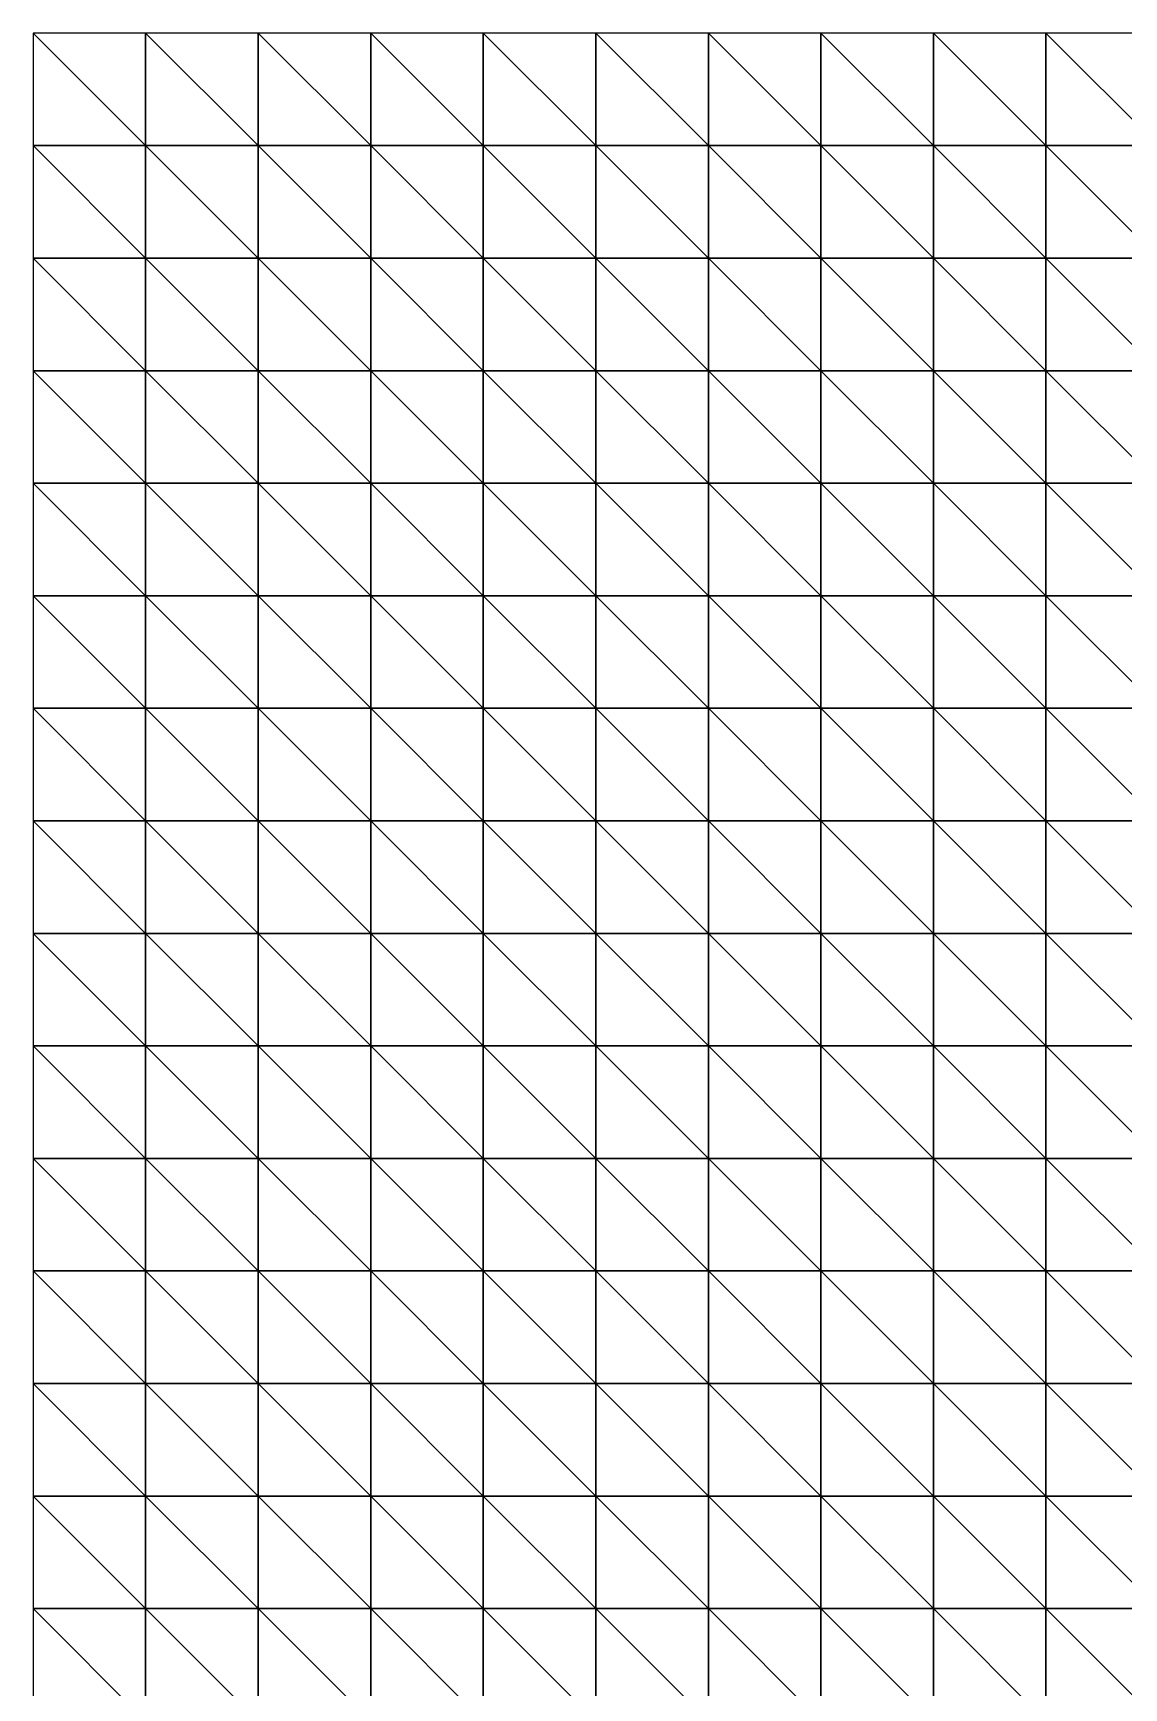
# Model space of a CAD drawing. Header units: metres. Extents: x -315 to 301, y -240 to 232.
# Drawn here: x -315 to -237.5, y 114.4 to 232 of the extents above; entities that cross this region are included whole.
import ezdxf

# ---------------------------------------------------------------- set-up
doc = ezdxf.new("R2010")
doc.units = ezdxf.units.M

msp = doc.modelspace()

# ---------------------------------------------------------------- linework, layer by layer
for points in [[(-315, 232, -378.9863), (-307, 224, -382.2804), (-307, 232, -378.9863), (-306.9999, 232.0001, -378.9862)], [(-315, 232, -378.9863), (-315, 224, -382.751), (-307, 224, -382.2804), (-306.9999, 224.0001, -382.2803)], [(-307, 232, -378.9863), (-299, 224, -381.8098), (-299, 232, -379.4569), (-298.9999, 232.0001, -379.4568)], [(-307, 232, -378.9863), (-307, 224, -382.2804), (-299, 224, -381.8098), (-298.9999, 224.0001, -381.8098)], [(-299, 232, -379.4569), (-291, 224, -383.2216), (-291, 232, -380.8687), (-290.9999, 232.0001, -380.8686)], [(-299, 232, -379.4569), (-299, 224, -381.8098), (-291, 224, -383.2216), (-290.9999, 224.0001, -383.2215)], [(-291, 232, -380.8687), (-283, 224, -386.0451), (-283, 232, -384.1628), (-282.9999, 232.0001, -384.1627)], [(-291, 232, -380.8687), (-291, 224, -383.2216), (-283, 224, -386.0451), (-282.9999, 224.0001, -386.045)], [(-283, 232, -384.1628), (-275, 224, -390.751), (-275, 232, -388.3981), (-274.9999, 232.0001, -388.398)], [(-283, 232, -384.1628), (-283, 224, -386.0451), (-275, 224, -390.751), (-274.9999, 224.0001, -390.7509)], [(-275, 232, -388.3981), (-267, 224, -394.0451), (-267, 232, -392.6334), (-266.9999, 232.0001, -392.6333)], [(-275, 232, -388.3981), (-275, 224, -390.751), (-267, 224, -394.0451), (-266.9999, 224.0001, -394.045)], [(-267, 232, -392.6334), (-259, 224, -395.9275), (-259, 232, -394.9863), (-258.9999, 232.0001, -394.9862)], [(-267, 232, -392.6334), (-267, 224, -394.0451), (-259, 224, -395.9275), (-258.9999, 224.0001, -395.9274)], [(-259, 232, -394.9863), (-251, 224, -397.3393), (-251, 232, -395.9275), (-250.9999, 232.0001, -395.9274)], [(-259, 232, -394.9863), (-259, 224, -395.9275), (-251, 224, -397.3393), (-250.9999, 224.0001, -397.3392)], [(-251, 232, -395.9275), (-243, 224, -398.751), (-243, 232, -397.3393), (-242.9999, 232.0001, -397.3392)], [(-251, 232, -395.9275), (-251, 224, -397.3393), (-243, 224, -398.751), (-242.9999, 224.0001, -398.7509)], [(-243, 232, -397.3393), (-235, 224, -399.6922), (-235, 232, -399.2216), (-234.9999, 232.0001, -399.2215)], [(-243, 232, -397.3393), (-243, 224, -398.751), (-235, 224, -399.6922), (-234.9999, 224.0001, -399.6921)], [(-315, 224, -382.751), (-307, 216, -388.3981), (-307, 224, -382.2804), (-306.9999, 224.0001, -382.2803)], [(-315, 224, -382.751), (-315, 216, -389.3393), (-307, 216, -388.3981), (-306.9999, 216.0001, -388.398)], [(-307, 224, -382.2804), (-299, 216, -386.9863), (-299, 224, -381.8098), (-298.9999, 224.0001, -381.8098)], [(-307, 224, -382.2804), (-307, 216, -388.3981), (-299, 216, -386.9863), (-298.9999, 216.0001, -386.9862)], [(-299, 224, -381.8098), (-291, 216, -387.4569), (-291, 224, -383.2216), (-290.9999, 224.0001, -383.2215)], [(-299, 224, -381.8098), (-299, 216, -386.9863), (-291, 216, -387.4569), (-290.9999, 216.0001, -387.4568)], [(-291, 224, -383.2216), (-283, 216, -389.3393), (-283, 224, -386.0451), (-282.9999, 224.0001, -386.045)], [(-291, 224, -383.2216), (-291, 216, -387.4569), (-283, 216, -389.3393), (-282.9999, 216.0001, -389.3392)], [(-283, 224, -386.0451), (-275, 216, -393.104), (-275, 224, -390.751), (-274.9999, 224.0001, -390.7509)], [(-283, 224, -386.0451), (-283, 216, -389.3393), (-275, 216, -393.104), (-274.9999, 216.0001, -393.1039)], [(-275, 224, -390.751), (-267, 216, -395.4569), (-267, 224, -394.0451), (-266.9999, 224.0001, -394.045)], [(-275, 224, -390.751), (-275, 216, -393.104), (-267, 216, -395.4569), (-266.9999, 216.0001, -395.4568)], [(-267, 224, -394.0451), (-259, 216, -397.3393), (-259, 224, -395.9275), (-258.9999, 224.0001, -395.9274)], [(-267, 224, -394.0451), (-267, 216, -395.4569), (-259, 216, -397.3393), (-258.9999, 216.0001, -397.3392)], [(-259, 224, -395.9275), (-251, 216, -398.751), (-251, 224, -397.3393), (-250.9999, 224.0001, -397.3392)], [(-259, 224, -395.9275), (-259, 216, -397.3393), (-251, 216, -398.751), (-250.9999, 216.0001, -398.7509)], [(-251, 224, -397.3393), (-243, 216, -399.6922), (-243, 224, -398.751), (-242.9999, 224.0001, -398.7509)], [(-251, 224, -397.3393), (-251, 216, -398.751), (-243, 216, -399.6922), (-242.9999, 216.0001, -399.6921)], [(-243, 224, -398.751), (-235, 216, -400.6334), (-235, 224, -399.6922), (-234.9999, 224.0001, -399.6921)], [(-243, 224, -398.751), (-243, 216, -399.6922), (-235, 216, -400.6334), (-234.9999, 216.0001, -400.6333)], [(-315, 216, -389.3393), (-307, 208, -393.5745), (-307, 216, -388.3981), (-306.9999, 216.0001, -388.398)], [(-315, 216, -389.3393), (-315, 208, -394.0451), (-307, 208, -393.5745), (-306.9999, 208.0001, -393.5745)], [(-307, 216, -388.3981), (-299, 208, -393.104), (-299, 216, -386.9863), (-298.9999, 216.0001, -386.9862)], [(-307, 216, -388.3981), (-307, 208, -393.5745), (-299, 208, -393.104), (-298.9999, 208.0001, -393.1039)], [(-299, 216, -386.9863), (-291, 208, -393.104), (-291, 216, -387.4569), (-290.9999, 216.0001, -387.4568)], [(-299, 216, -386.9863), (-299, 208, -393.104), (-291, 208, -393.104), (-290.9999, 208.0001, -393.1039)], [(-291, 216, -387.4569), (-283, 208, -394.0451), (-283, 216, -389.3393), (-282.9999, 216.0001, -389.3392)], [(-291, 216, -387.4569), (-291, 208, -393.104), (-283, 208, -394.0451), (-282.9999, 208.0001, -394.045)], [(-283, 216, -389.3393), (-275, 208, -396.3981), (-275, 216, -393.104), (-274.9999, 216.0001, -393.1039)], [(-283, 216, -389.3393), (-283, 208, -394.0451), (-275, 208, -396.3981), (-274.9999, 208.0001, -396.398)], [(-275, 216, -393.104), (-267, 208, -397.8098), (-267, 216, -395.4569), (-266.9999, 216.0001, -395.4568)], [(-275, 216, -393.104), (-275, 208, -396.3981), (-267, 208, -397.8098), (-266.9999, 208.0001, -397.8098)], [(-267, 216, -395.4569), (-259, 208, -398.751), (-259, 216, -397.3393), (-258.9999, 216.0001, -397.3392)], [(-267, 216, -395.4569), (-267, 208, -397.8098), (-259, 208, -398.751), (-258.9999, 208.0001, -398.7509)], [(-259, 216, -397.3393), (-251, 208, -400.1628), (-251, 216, -398.751), (-250.9999, 216.0001, -398.7509)], [(-259, 216, -397.3393), (-259, 208, -398.751), (-251, 208, -400.1628), (-250.9999, 208.0001, -400.1627)], [(-251, 216, -398.751), (-243, 208, -401.104), (-243, 216, -399.6922), (-242.9999, 216.0001, -399.6921)], [(-251, 216, -398.751), (-251, 208, -400.1628), (-243, 208, -401.104), (-242.9999, 208.0001, -401.1039)], [(-243, 216, -399.6922), (-235, 208, -401.5745), (-235, 216, -400.6334), (-234.9999, 216.0001, -400.6333)], [(-243, 216, -399.6922), (-243, 208, -401.104), (-235, 208, -401.5745), (-234.9999, 208.0001, -401.5745)], [(-315, 208, -394.0451), (-307, 200, -395.9275), (-307, 208, -393.5745), (-306.9999, 208.0001, -393.5745)], [(-315, 208, -394.0451), (-315, 200, -394.9863), (-307, 200, -395.9275), (-306.9999, 200.0001, -395.9274)], [(-307, 208, -393.5745), (-299, 200, -396.8687), (-299, 208, -393.104), (-298.9999, 208.0001, -393.1039)], [(-307, 208, -393.5745), (-307, 200, -395.9275), (-299, 200, -396.8687), (-298.9999, 200.0001, -396.8686)], [(-299, 208, -393.104), (-291, 200, -397.3393), (-291, 208, -393.104), (-290.9999, 208.0001, -393.1039)], [(-299, 208, -393.104), (-299, 200, -396.8687), (-291, 200, -397.3393), (-290.9999, 200.0001, -397.3392)], [(-291, 208, -393.104), (-283, 200, -398.2804), (-283, 208, -394.0451), (-282.9999, 208.0001, -394.045)], [(-291, 208, -393.104), (-291, 200, -397.3393), (-283, 200, -398.2804), (-282.9999, 200.0001, -398.2803)], [(-283, 208, -394.0451), (-275, 200, -399.2216), (-275, 208, -396.3981), (-274.9999, 208.0001, -396.398)], [(-283, 208, -394.0451), (-283, 200, -398.2804), (-275, 200, -399.2216), (-274.9999, 200.0001, -399.2215)], [(-275, 208, -396.3981), (-267, 200, -400.1628), (-267, 208, -397.8098), (-266.9999, 208.0001, -397.8098)], [(-275, 208, -396.3981), (-275, 200, -399.2216), (-267, 200, -400.1628), (-266.9999, 200.0001, -400.1627)], [(-267, 208, -397.8098), (-259, 200, -401.104), (-259, 208, -398.751), (-258.9999, 208.0001, -398.7509)], [(-267, 208, -397.8098), (-267, 200, -400.1628), (-259, 200, -401.104), (-258.9999, 200.0001, -401.1039)], [(-259, 208, -398.751), (-251, 200, -402.0451), (-251, 208, -400.1628), (-250.9999, 208.0001, -400.1627)], [(-259, 208, -398.751), (-259, 200, -401.104), (-251, 200, -402.0451), (-250.9999, 200.0001, -402.045)], [(-251, 208, -400.1628), (-243, 200, -402.5157), (-243, 208, -401.104), (-242.9999, 208.0001, -401.1039)], [(-251, 208, -400.1628), (-251, 200, -402.0451), (-243, 200, -402.5157), (-242.9999, 200.0001, -402.5156)], [(-243, 208, -401.104), (-235, 200, -402.9863), (-235, 208, -401.5745), (-234.9999, 208.0001, -401.5745)], [(-243, 208, -401.104), (-243, 200, -402.5157), (-235, 200, -402.9863), (-234.9999, 200.0001, -402.9862)], [(-315, 200, -394.9863), (-307, 192, -397.3393), (-307, 200, -395.9275), (-306.9999, 200.0001, -395.9274)], [(-315, 200, -394.9863), (-315, 192, -396.3981), (-307, 192, -397.3393), (-306.9999, 192.0001, -397.3392)], [(-307, 200, -395.9275), (-299, 192, -398.751), (-299, 200, -396.8687), (-298.9999, 200.0001, -396.8686)], [(-307, 200, -395.9275), (-307, 192, -397.3393), (-299, 192, -398.751), (-298.9999, 192.0001, -398.7509)], [(-299, 200, -396.8687), (-291, 192, -399.6922), (-291, 200, -397.3393), (-290.9999, 200.0001, -397.3392)], [(-299, 200, -396.8687), (-299, 192, -398.751), (-291, 192, -399.6922), (-290.9999, 192.0001, -399.6921)], [(-291, 200, -397.3393), (-283, 192, -401.104), (-283, 200, -398.2804), (-282.9999, 200.0001, -398.2803)], [(-291, 200, -397.3393), (-291, 192, -399.6922), (-283, 192, -401.104), (-282.9999, 192.0001, -401.1039)], [(-283, 200, -398.2804), (-275, 192, -401.5745), (-275, 200, -399.2216), (-274.9999, 200.0001, -399.2215)], [(-283, 200, -398.2804), (-283, 192, -401.104), (-275, 192, -401.5745), (-274.9999, 192.0001, -401.5745)], [(-275, 200, -399.2216), (-267, 192, -402.5157), (-267, 200, -400.1628), (-266.9999, 200.0001, -400.1627)], [(-275, 200, -399.2216), (-275, 192, -401.5745), (-267, 192, -402.5157), (-266.9999, 192.0001, -402.5156)], [(-267, 200, -400.1628), (-259, 192, -402.9863), (-259, 200, -401.104), (-258.9999, 200.0001, -401.1039)], [(-267, 200, -400.1628), (-267, 192, -402.5157), (-259, 192, -402.9863), (-258.9999, 192.0001, -402.9862)], [(-259, 200, -401.104), (-251, 192, -403.4569), (-251, 200, -402.0451), (-250.9999, 200.0001, -402.045)], [(-259, 200, -401.104), (-259, 192, -402.9863), (-251, 192, -403.4569), (-250.9999, 192.0001, -403.4568)], [(-251, 200, -402.0451), (-243, 192, -403.9275), (-243, 200, -402.5157), (-242.9999, 200.0001, -402.5156)], [(-251, 200, -402.0451), (-251, 192, -403.4569), (-243, 192, -403.9275), (-242.9999, 192.0001, -403.9274)], [(-243, 200, -402.5157), (-235, 192, -404.3981), (-235, 200, -402.9863), (-234.9999, 200.0001, -402.9862)], [(-243, 200, -402.5157), (-243, 192, -403.9275), (-235, 192, -404.3981), (-234.9999, 192.0001, -404.398)], [(-315, 192, -396.3981), (-307, 184, -400.6334), (-307, 192, -397.3393), (-306.9999, 192.0001, -397.3392)], [(-315, 192, -396.3981), (-315, 184, -400.1628), (-307, 184, -400.6334), (-306.9999, 184.0001, -400.6333)], [(-307, 192, -397.3393), (-299, 184, -401.104), (-299, 192, -398.751), (-298.9999, 192.0001, -398.7509)], [(-307, 192, -397.3393), (-307, 184, -400.6334), (-299, 184, -401.104), (-298.9999, 184.0001, -401.1039)], [(-299, 192, -398.751), (-291, 184, -401.5745), (-291, 192, -399.6922), (-290.9999, 192.0001, -399.6921)], [(-299, 192, -398.751), (-299, 184, -401.104), (-291, 184, -401.5745), (-290.9999, 184.0001, -401.5745)], [(-291, 192, -399.6922), (-283, 184, -402.0451), (-283, 192, -401.104), (-282.9999, 192.0001, -401.1039)], [(-291, 192, -399.6922), (-291, 184, -401.5745), (-283, 184, -402.0451), (-282.9999, 184.0001, -402.045)], [(-283, 192, -401.104), (-275, 184, -402.9863), (-275, 192, -401.5745), (-274.9999, 192.0001, -401.5745)], [(-283, 192, -401.104), (-283, 184, -402.0451), (-275, 184, -402.9863), (-274.9999, 184.0001, -402.9862)], [(-275, 192, -401.5745), (-267, 184, -403.9275), (-267, 192, -402.5157), (-266.9999, 192.0001, -402.5156)], [(-275, 192, -401.5745), (-275, 184, -402.9863), (-267, 184, -403.9275), (-266.9999, 184.0001, -403.9274)], [(-267, 192, -402.5157), (-259, 184, -404.3981), (-259, 192, -402.9863), (-258.9999, 192.0001, -402.9862)], [(-267, 192, -402.5157), (-267, 184, -403.9275), (-259, 184, -404.3981), (-258.9999, 184.0001, -404.398)], [(-259, 192, -402.9863), (-251, 184, -404.8687), (-251, 192, -403.4569), (-250.9999, 192.0001, -403.4568)], [(-259, 192, -402.9863), (-259, 184, -404.3981), (-251, 184, -404.8687), (-250.9999, 184.0001, -404.8686)], [(-251, 192, -403.4569), (-243, 184, -404.8687), (-243, 192, -403.9275), (-242.9999, 192.0001, -403.9274)], [(-251, 192, -403.4569), (-251, 184, -404.8687), (-243, 184, -404.8687), (-242.9999, 184.0001, -404.8686)], [(-243, 192, -403.9275), (-235, 184, -404.8687), (-235, 192, -404.3981), (-234.9999, 192.0001, -404.398)], [(-243, 192, -403.9275), (-243, 184, -404.8687), (-235, 184, -404.8687), (-234.9999, 184.0001, -404.8686)], [(-315, 184, -400.1628), (-307, 176, -403.4569), (-307, 184, -400.6334), (-306.9999, 184.0001, -400.6333)], [(-315, 184, -400.1628), (-315, 176, -402.0451), (-307, 176, -403.4569), (-306.9999, 176.0001, -403.4568)], [(-307, 184, -400.6334), (-299, 176, -403.9275), (-299, 184, -401.104), (-298.9999, 184.0001, -401.1039)], [(-307, 184, -400.6334), (-307, 176, -403.4569), (-299, 176, -403.9275), (-298.9999, 176.0001, -403.9274)], [(-299, 184, -401.104), (-291, 176, -403.9275), (-291, 184, -401.5745), (-290.9999, 184.0001, -401.5745)], [(-299, 184, -401.104), (-299, 176, -403.9275), (-291, 176, -403.9275), (-290.9999, 176.0001, -403.9274)], [(-291, 184, -401.5745), (-283, 176, -403.4569), (-283, 184, -402.0451), (-282.9999, 184.0001, -402.045)], [(-291, 184, -401.5745), (-291, 176, -403.9275), (-283, 176, -403.4569), (-282.9999, 176.0001, -403.4568)], [(-283, 184, -402.0451), (-275, 176, -403.4569), (-275, 184, -402.9863), (-274.9999, 184.0001, -402.9862)], [(-283, 184, -402.0451), (-283, 176, -403.4569), (-275, 176, -403.4569), (-274.9999, 176.0001, -403.4568)], [(-275, 184, -402.9863), (-267, 176, -404.3981), (-267, 184, -403.9275), (-266.9999, 184.0001, -403.9274)], [(-275, 184, -402.9863), (-275, 176, -403.4569), (-267, 176, -404.3981), (-266.9999, 176.0001, -404.398)], [(-267, 184, -403.9275), (-259, 176, -404.8687), (-259, 184, -404.3981), (-258.9999, 184.0001, -404.398)], [(-267, 184, -403.9275), (-267, 176, -404.3981), (-259, 176, -404.8687), (-258.9999, 176.0001, -404.8686)], [(-259, 184, -404.3981), (-251, 176, -405.3393), (-251, 184, -404.8687), (-250.9999, 184.0001, -404.8686)], [(-259, 184, -404.3981), (-259, 176, -404.8687), (-251, 176, -405.3393), (-250.9999, 176.0001, -405.3392)], [(-251, 184, -404.8687), (-243, 176, -405.3393), (-243, 184, -404.8687), (-242.9999, 184.0001, -404.8686)], [(-251, 184, -404.8687), (-251, 176, -405.3393), (-243, 176, -405.3393), (-242.9999, 176.0001, -405.3392)], [(-243, 184, -404.8687), (-235, 176, -405.3393), (-235, 184, -404.8687), (-234.9999, 184.0001, -404.8686)], [(-243, 184, -404.8687), (-243, 176, -405.3393), (-235, 176, -405.3393), (-234.9999, 176.0001, -405.3392)], [(-315, 176, -402.0451), (-307, 168, -402.9863), (-307, 176, -403.4569), (-306.9999, 176.0001, -403.4568)], [(-315, 176, -402.0451), (-315, 168, -401.5745), (-307, 168, -402.9863), (-306.9999, 168.0001, -402.9862)], [(-307, 176, -403.4569), (-299, 168, -404.8687), (-299, 176, -403.9275), (-298.9999, 176.0001, -403.9274)], [(-307, 176, -403.4569), (-307, 168, -402.9863), (-299, 168, -404.8687), (-298.9999, 168.0001, -404.8686)], [(-299, 176, -403.9275), (-291, 168, -405.3393), (-291, 176, -403.9275), (-290.9999, 176.0001, -403.9274)], [(-299, 176, -403.9275), (-299, 168, -404.8687), (-291, 168, -405.3393), (-290.9999, 168.0001, -405.3392)], [(-291, 176, -403.9275), (-283, 168, -404.8687), (-283, 176, -403.4569), (-282.9999, 176.0001, -403.4568)], [(-291, 176, -403.9275), (-291, 168, -405.3393), (-283, 168, -404.8687), (-282.9999, 168.0001, -404.8686)], [(-283, 176, -403.4569), (-275, 168, -404.8687), (-275, 176, -403.4569), (-274.9999, 176.0001, -403.4568)], [(-283, 176, -403.4569), (-283, 168, -404.8687), (-275, 168, -404.8687), (-274.9999, 168.0001, -404.8686)], [(-275, 176, -403.4569), (-267, 168, -404.8687), (-267, 176, -404.3981), (-266.9999, 176.0001, -404.398)], [(-275, 176, -403.4569), (-275, 168, -404.8687), (-267, 168, -404.8687), (-266.9999, 168.0001, -404.8686)], [(-267, 176, -404.3981), (-259, 168, -405.3393), (-259, 176, -404.8687), (-258.9999, 176.0001, -404.8686)], [(-267, 176, -404.3981), (-267, 168, -404.8687), (-259, 168, -405.3393), (-258.9999, 168.0001, -405.3392)], [(-259, 176, -404.8687), (-251, 168, -405.3393), (-251, 176, -405.3393), (-250.9999, 176.0001, -405.3392)], [(-259, 176, -404.8687), (-259, 168, -405.3393), (-251, 168, -405.3393), (-250.9999, 168.0001, -405.3392)], [(-251, 176, -405.3393), (-243, 168, -405.8098), (-243, 176, -405.3393), (-242.9999, 176.0001, -405.3392)], [(-251, 176, -405.3393), (-251, 168, -405.3393), (-243, 168, -405.8098), (-242.9999, 168.0001, -405.8098)], [(-243, 176, -405.3393), (-235, 168, -405.8098), (-235, 176, -405.3393), (-234.9999, 176.0001, -405.3392)], [(-243, 176, -405.3393), (-243, 168, -405.8098), (-235, 168, -405.8098), (-234.9999, 168.0001, -405.8098)], [(-315, 168, -401.5745), (-307, 160, -401.5745), (-307, 168, -402.9863), (-306.9999, 168.0001, -402.9862)], [(-315, 168, -401.5745), (-315, 160, -399.6922), (-307, 160, -401.5745), (-306.9999, 160.0001, -401.5745)], [(-307, 168, -402.9863), (-299, 160, -403.4569), (-299, 168, -404.8687), (-298.9999, 168.0001, -404.8686)], [(-307, 168, -402.9863), (-307, 160, -401.5745), (-299, 160, -403.4569), (-298.9999, 160.0001, -403.4568)], [(-299, 168, -404.8687), (-291, 160, -405.3393), (-291, 168, -405.3393), (-290.9999, 168.0001, -405.3392)], [(-299, 168, -404.8687), (-299, 160, -403.4569), (-291, 160, -405.3393), (-290.9999, 160.0001, -405.3392)], [(-291, 168, -405.3393), (-283, 160, -405.8098), (-283, 168, -404.8687), (-282.9999, 168.0001, -404.8686)], [(-291, 168, -405.3393), (-291, 160, -405.3393), (-283, 160, -405.8098), (-282.9999, 160.0001, -405.8098)], [(-283, 168, -404.8687), (-275, 160, -405.3393), (-275, 168, -404.8687), (-274.9999, 168.0001, -404.8686)], [(-283, 168, -404.8687), (-283, 160, -405.8098), (-275, 160, -405.3393), (-274.9999, 160.0001, -405.3392)], [(-275, 168, -404.8687), (-267, 160, -405.3393), (-267, 168, -404.8687), (-266.9999, 168.0001, -404.8686)], [(-275, 168, -404.8687), (-275, 160, -405.3393), (-267, 160, -405.3393), (-266.9999, 160.0001, -405.3392)], [(-267, 168, -404.8687), (-259, 160, -405.3393), (-259, 168, -405.3393), (-258.9999, 168.0001, -405.3392)], [(-267, 168, -404.8687), (-267, 160, -405.3393), (-259, 160, -405.3393), (-258.9999, 160.0001, -405.3392)], [(-259, 168, -405.3393), (-251, 160, -405.8098), (-251, 168, -405.3393), (-250.9999, 168.0001, -405.3392)], [(-259, 168, -405.3393), (-259, 160, -405.3393), (-251, 160, -405.8098), (-250.9999, 160.0001, -405.8098)], [(-251, 168, -405.3393), (-243, 160, -406.2804), (-243, 168, -405.8098), (-242.9999, 168.0001, -405.8098)], [(-251, 168, -405.3393), (-251, 160, -405.8098), (-243, 160, -406.2804), (-242.9999, 160.0001, -406.2803)], [(-243, 168, -405.8098), (-235, 160, -406.2804), (-235, 168, -405.8098), (-234.9999, 168.0001, -405.8098)], [(-243, 168, -405.8098), (-243, 160, -406.2804), (-235, 160, -406.2804), (-234.9999, 160.0001, -406.2803)], [(-315, 160, -399.6922), (-307, 152, -399.2216), (-307, 160, -401.5745), (-306.9999, 160.0001, -401.5745)], [(-315, 160, -399.6922), (-315, 152, -397.3393), (-307, 152, -399.2216), (-306.9999, 152.0001, -399.2215)], [(-307, 160, -401.5745), (-299, 152, -402.0451), (-299, 160, -403.4569), (-298.9999, 160.0001, -403.4568)], [(-307, 160, -401.5745), (-307, 152, -399.2216), (-299, 152, -402.0451), (-298.9999, 152.0001, -402.045)], [(-299, 160, -403.4569), (-291, 152, -404.3981), (-291, 160, -405.3393), (-290.9999, 160.0001, -405.3392)], [(-299, 160, -403.4569), (-299, 152, -402.0451), (-291, 152, -404.3981), (-290.9999, 152.0001, -404.398)], [(-291, 160, -405.3393), (-283, 152, -405.3393), (-283, 160, -405.8098), (-282.9999, 160.0001, -405.8098)], [(-291, 160, -405.3393), (-291, 152, -404.3981), (-283, 152, -405.3393), (-282.9999, 152.0001, -405.3392)], [(-283, 160, -405.8098), (-275, 152, -405.3393), (-275, 160, -405.3393), (-274.9999, 160.0001, -405.3392)], [(-283, 160, -405.8098), (-283, 152, -405.3393), (-275, 152, -405.3393), (-274.9999, 152.0001, -405.3392)], [(-275, 160, -405.3393), (-267, 152, -405.3393), (-267, 160, -405.3393), (-266.9999, 160.0001, -405.3392)], [(-275, 160, -405.3393), (-275, 152, -405.3393), (-267, 152, -405.3393), (-266.9999, 152.0001, -405.3392)], [(-267, 160, -405.3393), (-259, 152, -405.3393), (-259, 160, -405.3393), (-258.9999, 160.0001, -405.3392)], [(-267, 160, -405.3393), (-267, 152, -405.3393), (-259, 152, -405.3393), (-258.9999, 152.0001, -405.3392)], [(-259, 160, -405.3393), (-251, 152, -405.8098), (-251, 160, -405.8098), (-250.9999, 160.0001, -405.8098)], [(-259, 160, -405.3393), (-259, 152, -405.3393), (-251, 152, -405.8098), (-250.9999, 152.0001, -405.8098)], [(-251, 160, -405.8098), (-243, 152, -406.2804), (-243, 160, -406.2804), (-242.9999, 160.0001, -406.2803)], [(-251, 160, -405.8098), (-251, 152, -405.8098), (-243, 152, -406.2804), (-242.9999, 152.0001, -406.2803)], [(-243, 160, -406.2804), (-235, 152, -406.751), (-235, 160, -406.2804), (-234.9999, 160.0001, -406.2803)], [(-243, 160, -406.2804), (-243, 152, -406.2804), (-235, 152, -406.751), (-234.9999, 152.0001, -406.7509)], [(-315, 152, -397.3393), (-307, 144, -396.3981), (-307, 152, -399.2216), (-306.9999, 152.0001, -399.2215)], [(-315, 152, -397.3393), (-315, 144, -394.9863), (-307, 144, -396.3981), (-306.9999, 144.0001, -396.398)], [(-307, 152, -399.2216), (-299, 144, -399.6922), (-299, 152, -402.0451), (-298.9999, 152.0001, -402.045)], [(-307, 152, -399.2216), (-307, 144, -396.3981), (-299, 144, -399.6922), (-298.9999, 144.0001, -399.6921)], [(-299, 152, -402.0451), (-291, 144, -402.5157), (-291, 152, -404.3981), (-290.9999, 152.0001, -404.398)], [(-299, 152, -402.0451), (-299, 144, -399.6922), (-291, 144, -402.5157), (-290.9999, 144.0001, -402.5156)], [(-291, 152, -404.3981), (-283, 144, -404.3981), (-283, 152, -405.3393), (-282.9999, 152.0001, -405.3392)], [(-291, 152, -404.3981), (-291, 144, -402.5157), (-283, 144, -404.3981), (-282.9999, 144.0001, -404.398)], [(-283, 152, -405.3393), (-275, 144, -404.8687), (-275, 152, -405.3393), (-274.9999, 152.0001, -405.3392)], [(-283, 152, -405.3393), (-283, 144, -404.3981), (-275, 144, -404.8687), (-274.9999, 144.0001, -404.8686)], [(-275, 152, -405.3393), (-267, 144, -405.3393), (-267, 152, -405.3393), (-266.9999, 152.0001, -405.3392)], [(-275, 152, -405.3393), (-275, 144, -404.8687), (-267, 144, -405.3393), (-266.9999, 144.0001, -405.3392)], [(-267, 152, -405.3393), (-259, 144, -405.3393), (-259, 152, -405.3393), (-258.9999, 152.0001, -405.3392)], [(-267, 152, -405.3393), (-267, 144, -405.3393), (-259, 144, -405.3393), (-258.9999, 144.0001, -405.3392)], [(-259, 152, -405.3393), (-251, 144, -406.2804), (-251, 152, -405.8098), (-250.9999, 152.0001, -405.8098)], [(-259, 152, -405.3393), (-259, 144, -405.3393), (-251, 144, -406.2804), (-250.9999, 144.0001, -406.2803)], [(-251, 152, -405.8098), (-243, 144, -406.751), (-243, 152, -406.2804), (-242.9999, 152.0001, -406.2803)], [(-251, 152, -405.8098), (-251, 144, -406.2804), (-243, 144, -406.751), (-242.9999, 144.0001, -406.7509)], [(-243, 152, -406.2804), (-235, 144, -406.751), (-235, 152, -406.751), (-234.9999, 152.0001, -406.7509)], [(-243, 152, -406.2804), (-243, 144, -406.751), (-235, 144, -406.751), (-234.9999, 144.0001, -406.7509)], [(-315, 144, -394.9863), (-307, 136, -394.0451), (-307, 144, -396.3981), (-306.9999, 144.0001, -396.398)], [(-315, 144, -394.9863), (-315, 136, -392.6334), (-307, 136, -394.0451), (-306.9999, 136.0001, -394.045)], [(-307, 144, -396.3981), (-299, 136, -397.3393), (-299, 144, -399.6922), (-298.9999, 144.0001, -399.6921)], [(-307, 144, -396.3981), (-307, 136, -394.0451), (-299, 136, -397.3393), (-298.9999, 136.0001, -397.3392)], [(-299, 144, -399.6922), (-291, 136, -400.1628), (-291, 144, -402.5157), (-290.9999, 144.0001, -402.5156)], [(-299, 144, -399.6922), (-299, 136, -397.3393), (-291, 136, -400.1628), (-290.9999, 136.0001, -400.1627)], [(-291, 144, -402.5157), (-283, 136, -402.5157), (-283, 144, -404.3981), (-282.9999, 144.0001, -404.398)], [(-291, 144, -402.5157), (-291, 136, -400.1628), (-283, 136, -402.5157), (-282.9999, 136.0001, -402.5156)], [(-283, 144, -404.3981), (-275, 136, -403.4569), (-275, 144, -404.8687), (-274.9999, 144.0001, -404.8686)], [(-283, 144, -404.3981), (-283, 136, -402.5157), (-275, 136, -403.4569), (-274.9999, 136.0001, -403.4568)], [(-275, 144, -404.8687), (-267, 136, -404.3981), (-267, 144, -405.3393), (-266.9999, 144.0001, -405.3392)], [(-275, 144, -404.8687), (-275, 136, -403.4569), (-267, 136, -404.3981), (-266.9999, 136.0001, -404.398)], [(-267, 144, -405.3393), (-259, 136, -405.3393), (-259, 144, -405.3393), (-258.9999, 144.0001, -405.3392)], [(-267, 144, -405.3393), (-267, 136, -404.3981), (-259, 136, -405.3393), (-258.9999, 136.0001, -405.3392)], [(-259, 144, -405.3393), (-251, 136, -406.2804), (-251, 144, -406.2804), (-250.9999, 144.0001, -406.2803)], [(-259, 144, -405.3393), (-259, 136, -405.3393), (-251, 136, -406.2804), (-250.9999, 136.0001, -406.2803)], [(-251, 144, -406.2804), (-243, 136, -406.751), (-243, 144, -406.751), (-242.9999, 144.0001, -406.7509)], [(-251, 144, -406.2804), (-251, 136, -406.2804), (-243, 136, -406.751), (-242.9999, 136.0001, -406.7509)], [(-243, 144, -406.751), (-235, 136, -406.751), (-235, 144, -406.751), (-234.9999, 144.0001, -406.7509)], [(-243, 144, -406.751), (-243, 136, -406.751), (-235, 136, -406.751), (-234.9999, 136.0001, -406.7509)], [(-315, 136, -392.6334), (-307, 128, -392.6334), (-307, 136, -394.0451), (-306.9999, 136.0001, -394.045)], [(-315, 136, -392.6334), (-315, 128, -390.751), (-307, 128, -392.6334), (-306.9999, 128.0001, -392.6333)], [(-307, 136, -394.0451), (-299, 128, -395.4569), (-299, 136, -397.3393), (-298.9999, 136.0001, -397.3392)], [(-307, 136, -394.0451), (-307, 128, -392.6334), (-299, 128, -395.4569), (-298.9999, 128.0001, -395.4568)], [(-299, 136, -397.3393), (-291, 128, -398.2804), (-291, 136, -400.1628), (-290.9999, 136.0001, -400.1627)], [(-299, 136, -397.3393), (-299, 128, -395.4569), (-291, 128, -398.2804), (-290.9999, 128.0001, -398.2803)], [(-291, 136, -400.1628), (-283, 128, -400.6334), (-283, 136, -402.5157), (-282.9999, 136.0001, -402.5156)], [(-291, 136, -400.1628), (-291, 128, -398.2804), (-283, 128, -400.6334), (-282.9999, 128.0001, -400.6333)], [(-283, 136, -402.5157), (-275, 128, -402.0451), (-275, 136, -403.4569), (-274.9999, 136.0001, -403.4568)], [(-283, 136, -402.5157), (-283, 128, -400.6334), (-275, 128, -402.0451), (-274.9999, 128.0001, -402.045)], [(-275, 136, -403.4569), (-267, 128, -402.9863), (-267, 136, -404.3981), (-266.9999, 136.0001, -404.398)], [(-275, 136, -403.4569), (-275, 128, -402.0451), (-267, 128, -402.9863), (-266.9999, 128.0001, -402.9862)], [(-267, 136, -404.3981), (-259, 128, -404.3981), (-259, 136, -405.3393), (-258.9999, 136.0001, -405.3392)], [(-267, 136, -404.3981), (-267, 128, -402.9863), (-259, 128, -404.3981), (-258.9999, 128.0001, -404.398)], [(-259, 136, -405.3393), (-251, 128, -405.3393), (-251, 136, -406.2804), (-250.9999, 136.0001, -406.2803)], [(-259, 136, -405.3393), (-259, 128, -404.3981), (-251, 128, -405.3393), (-250.9999, 128.0001, -405.3392)], [(-251, 136, -406.2804), (-243, 128, -406.2804), (-243, 136, -406.751), (-242.9999, 136.0001, -406.7509)], [(-251, 136, -406.2804), (-251, 128, -405.3393), (-243, 128, -406.2804), (-242.9999, 128.0001, -406.2803)], [(-243, 136, -406.751), (-235, 128, -406.751), (-235, 136, -406.751), (-234.9999, 136.0001, -406.7509)], [(-243, 136, -406.751), (-243, 128, -406.2804), (-235, 128, -406.751), (-234.9999, 128.0001, -406.7509)], [(-315, 128, -390.751), (-307, 120, -390.751), (-307, 128, -392.6334), (-306.9999, 128.0001, -392.6333)], [(-315, 128, -390.751), (-315, 120, -388.8687), (-307, 120, -390.751), (-306.9999, 120.0001, -390.7509)], [(-307, 128, -392.6334), (-299, 120, -394.0451), (-299, 128, -395.4569), (-298.9999, 128.0001, -395.4568)], [(-307, 128, -392.6334), (-307, 120, -390.751), (-299, 120, -394.0451), (-298.9999, 120.0001, -394.045)], [(-299, 128, -395.4569), (-291, 120, -396.8687), (-291, 128, -398.2804), (-290.9999, 128.0001, -398.2803)], [(-299, 128, -395.4569), (-299, 120, -394.0451), (-291, 120, -396.8687), (-290.9999, 120.0001, -396.8686)], [(-291, 128, -398.2804), (-283, 120, -398.751), (-283, 128, -400.6334), (-282.9999, 128.0001, -400.6333)], [(-291, 128, -398.2804), (-291, 120, -396.8687), (-283, 120, -398.751), (-282.9999, 120.0001, -398.7509)], [(-283, 128, -400.6334), (-275, 120, -400.1628), (-275, 128, -402.0451), (-274.9999, 128.0001, -402.045)], [(-283, 128, -400.6334), (-283, 120, -398.751), (-275, 120, -400.1628), (-274.9999, 120.0001, -400.1627)], [(-275, 128, -402.0451), (-267, 120, -401.5745), (-267, 128, -402.9863), (-266.9999, 128.0001, -402.9862)], [(-275, 128, -402.0451), (-275, 120, -400.1628), (-267, 120, -401.5745), (-266.9999, 120.0001, -401.5745)], [(-267, 128, -402.9863), (-259, 120, -402.9863), (-259, 128, -404.3981), (-258.9999, 128.0001, -404.398)], [(-267, 128, -402.9863), (-267, 120, -401.5745), (-259, 120, -402.9863), (-258.9999, 120.0001, -402.9862)], [(-259, 128, -404.3981), (-251, 120, -404.3981), (-251, 128, -405.3393), (-250.9999, 128.0001, -405.3392)], [(-259, 128, -404.3981), (-259, 120, -402.9863), (-251, 120, -404.3981), (-250.9999, 120.0001, -404.398)], [(-251, 128, -405.3393), (-243, 120, -405.3393), (-243, 128, -406.2804), (-242.9999, 128.0001, -406.2803)], [(-251, 128, -405.3393), (-251, 120, -404.3981), (-243, 120, -405.3393), (-242.9999, 120.0001, -405.3392)], [(-243, 128, -406.2804), (-235, 120, -405.8098), (-235, 128, -406.751), (-234.9999, 128.0001, -406.7509)], [(-243, 128, -406.2804), (-243, 120, -405.3393), (-235, 120, -405.8098), (-234.9999, 120.0001, -405.8098)], [(-315, 120, -388.8687), (-307, 112, -389.8098), (-307, 120, -390.751), (-306.9999, 120.0001, -390.7509)], [(-315, 120, -388.8687), (-315, 112, -386.9863), (-307, 112, -389.8098), (-306.9999, 112.0001, -389.8098)], [(-307, 120, -390.751), (-299, 112, -392.6334), (-299, 120, -394.0451), (-298.9999, 120.0001, -394.045)], [(-307, 120, -390.751), (-307, 112, -389.8098), (-299, 112, -392.6334), (-298.9999, 112.0001, -392.6333)], [(-299, 120, -394.0451), (-291, 112, -394.9863), (-291, 120, -396.8687), (-290.9999, 120.0001, -396.8686)], [(-299, 120, -394.0451), (-299, 112, -392.6334), (-291, 112, -394.9863), (-290.9999, 112.0001, -394.9862)], [(-291, 120, -396.8687), (-283, 112, -396.3981), (-283, 120, -398.751), (-282.9999, 120.0001, -398.7509)], [(-291, 120, -396.8687), (-291, 112, -394.9863), (-283, 112, -396.3981), (-282.9999, 112.0001, -396.398)], [(-283, 120, -398.751), (-275, 112, -398.2804), (-275, 120, -400.1628), (-274.9999, 120.0001, -400.1627)], [(-283, 120, -398.751), (-283, 112, -396.3981), (-275, 112, -398.2804), (-274.9999, 112.0001, -398.2803)], [(-275, 120, -400.1628), (-267, 112, -399.6922), (-267, 120, -401.5745), (-266.9999, 120.0001, -401.5745)], [(-275, 120, -400.1628), (-275, 112, -398.2804), (-267, 112, -399.6922), (-266.9999, 112.0001, -399.6921)], [(-267, 120, -401.5745), (-259, 112, -401.104), (-259, 120, -402.9863), (-258.9999, 120.0001, -402.9862)], [(-267, 120, -401.5745), (-267, 112, -399.6922), (-259, 112, -401.104), (-258.9999, 112.0001, -401.1039)], [(-259, 120, -402.9863), (-251, 112, -403.4569), (-251, 120, -404.3981), (-250.9999, 120.0001, -404.398)], [(-259, 120, -402.9863), (-259, 112, -401.104), (-251, 112, -403.4569), (-250.9999, 112.0001, -403.4568)], [(-251, 120, -404.3981), (-243, 112, -404.8687), (-243, 120, -405.3393), (-242.9999, 120.0001, -405.3392)], [(-251, 120, -404.3981), (-251, 112, -403.4569), (-243, 112, -404.8687), (-242.9999, 112.0001, -404.8686)], [(-243, 120, -405.3393), (-235, 112, -405.8098), (-235, 120, -405.8098), (-234.9999, 120.0001, -405.8098)], [(-243, 120, -405.3393), (-243, 112, -404.8687), (-235, 112, -405.8098), (-234.9999, 112.0001, -405.8098)]]:
    msp.add_3dface(points)

doc.saveas('drawing.dxf')
